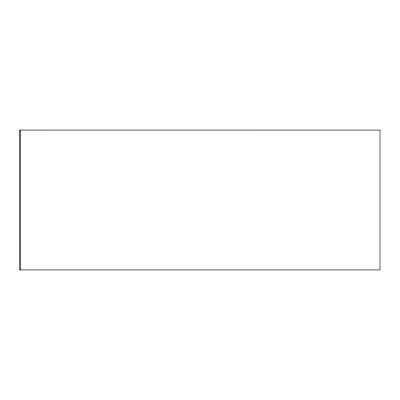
<?xml version="1.0" encoding="UTF-8"?>
<svg xmlns="http://www.w3.org/2000/svg" width="400" height="400" viewBox="0 0 400 400"><rect width="100%" height="100%" fill="white"/><g stroke="black" fill="none" stroke-linecap="round" stroke-linejoin="round"><path stroke-width="0.6" d="M20.03 269.95L20 130.05L20 269.95L380 269.95L380 130.1L20.06 130.05"/></g></svg>
